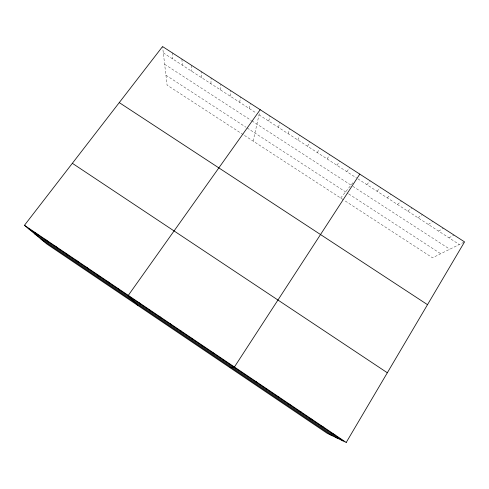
<?xml version="1.0" encoding="UTF-8"?>
<svg xmlns="http://www.w3.org/2000/svg" width="489" height="489" viewBox="0 0 489 489"><rect width="100%" height="100%" fill="white"/><g stroke="black" fill="none" stroke-linecap="round" stroke-linejoin="round"><path stroke-width="0.37" stroke-dasharray="2.44 1.83" d="M201.364 77.519L201.376 71.663M210.93 83.711L211.126 77.971M220.508 89.915L220.9 84.291M230.111 96.131L230.692 90.624M239.726 102.354L240.502 96.969M249.366 108.595L250.331 103.332M253.119 141.083L259.518 112.641M268.699 121.113L270.05 116.082M278.394 127.391L279.94 122.482M288.107 133.68L289.855 128.894M297.844 139.982L299.781 135.312M307.593 146.297L309.733 141.749M317.367 152.623L319.702 148.198M327.159 158.962L329.696 154.665M336.97 165.313L339.702 161.138M346.799 171.676L349.733 167.623M340.68 198.039L353.767 181.663M366.817 184.64L370.167 180.838M377.007 191.236L380.564 187.568M387.221 197.843L390.986 194.304M397.453 204.469L401.426 201.065M407.704 211.107L411.891 207.831M417.979 217.758L422.38 214.616M428.278 224.427L432.887 221.413M438.59 231.108L443.419 228.222M448.933 237.801L453.975 235.05M463.89 242.22L432.551 257.801L344.329 200.411M163.302 52.879L256.004 112.892M259.023 114.848L356.652 178.051M357.924 178.876L459.293 244.506M164.646 64.291L251.346 120.514M251.969 120.917L350.992 185.135M352.826 186.327L449.807 249.219M165.93 75.227L245.961 127.207M247.153 127.984L348.095 193.546M348.724 193.956L440.742 253.73M243.216 134.64L167.097 85.123L162.562 46.559M244.451 135.441L343.718 200.019M172.232 52.812L172.788 59.022M181.926 59.083L182.299 65.171M191.639 65.367L191.822 71.339"/><path stroke-width="0.73" d="M202.312 345.931L202.342 345.344M346.224 442.441L464.55 241.89L162.562 46.559L24.45 225.301L46.736 243.938L327.349 433.413L346.224 442.441L24.45 225.301M212.752 352.979L213.008 352.545M359.788 174.127L234.42 366.994L230.117 367.759M260.179 109.701L128.295 295.38L137.556 305.264M223.222 360.045L223.705 359.763M244.537 374.427L245.49 374.464M255.392 381.756L256.578 381.946M266.273 389.097L267.697 389.452M277.171 396.457L278.84 396.97M288.1 403.828L290.008 404.507M299.048 411.218L301.2 412.056M310.026 418.627L312.416 419.629M321.022 426.047L323.663 427.215M332.049 433.492L334.928 434.819M119.255 102.604L427.508 304.671M72.354 163.302L387.331 372.765M28.13 228.375L343.095 440.95M34.743 233.913L337.483 438.26M41.052 239.188L332.147 435.705M34.731 232.238L38.203 235.172M45.043 239.194L48.295 241.988M55.367 246.163L58.411 248.815M65.722 253.149L68.552 255.655M76.095 260.148L78.711 262.514M86.486 267.165L88.888 269.384M96.908 274.195L99.09 276.267M107.348 281.242L109.316 283.168M117.812 288.302L119.56 290.081M138.803 302.471L140.117 303.956M149.334 309.574L150.429 310.912M159.891 316.701L160.759 317.887M170.472 323.834L171.113 324.873M181.071 330.992L181.492 331.878M191.694 338.162L191.89 338.895"/></g></svg>
